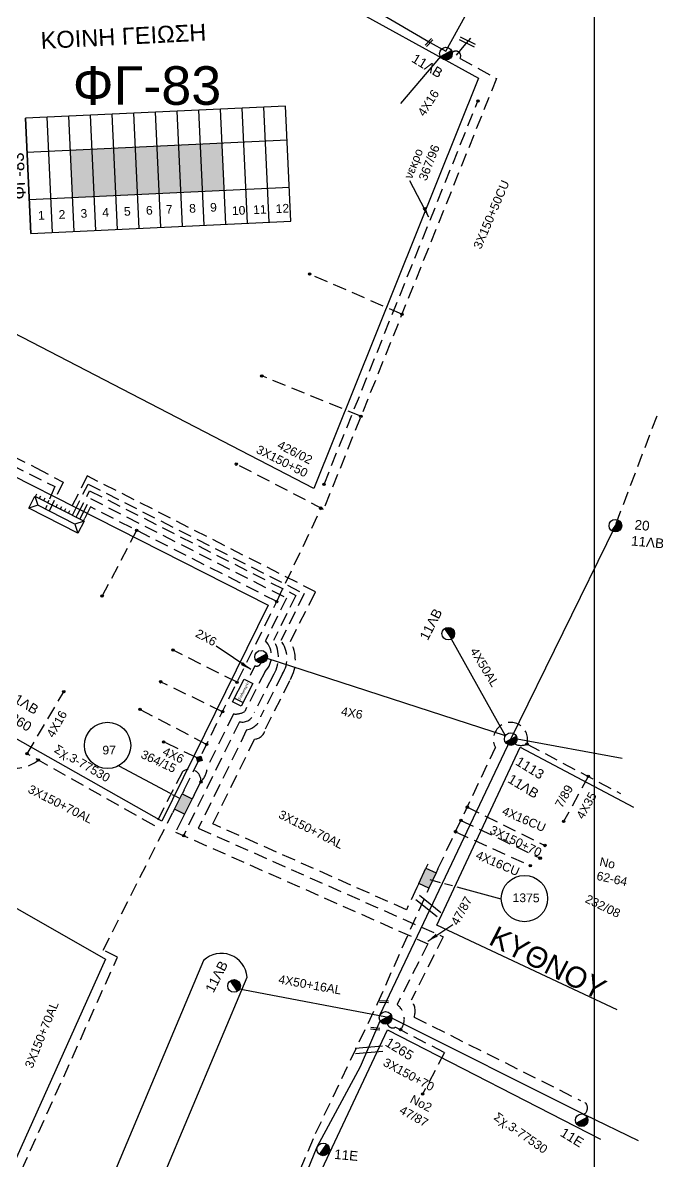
# Model space of a CAD drawing. Header units: millimetres. Extents: x 2662 to 4998, y 438 to 1235.
# Drawn here: x 4849.2 to 4909.2, y 909.9 to 1016.6 of the extents above; entities that cross this region are included whole.
import ezdxf
from ezdxf.enums import TextEntityAlignment as Align

# ---------------------------------------------------------------- set-up
doc = ezdxf.new("R2010")
doc.units = ezdxf.units.MM
doc.linetypes.add('DASHED', pattern=[19.05, 12.7, -6.35])
for name, color, linetype in [('Link Box 4 Διευθύνσεων', 7, 'Continuous'), ('Άγνωστα', 7, 'Continuous'), ('Ασφαλειοκιβώτια Χ.Τ 12 αναχωρήσεων', 7, 'Continuous'), ('Γυμνά εναέρια ΧΤ και ΦΟΠ (3Φ)   4x50+16AL', 7, 'Continuous'), ('Εναέρια παροχή ΧΤ 4x16', 7, 'SYN_LINE'), ('Επιγραφές - Σχήματα', 7, 'Continuous'), ('Καλώδια ΧΤ   3x150+50CU', 7, 'DASHED'), ('Καλώδια ΧΤ   3x150+70 XLPE', 7, 'DASHED'), ('Καλώδια ΧΤ   3x150+70AL', 7, 'DASHED'), ('Καλώδια ΧΤ   3x150AL+50CU', 7, 'DASHED'), ('Καλώδια ΧΤ   3x150AL+50XLPE', 7, 'DASHED'), ('Καλώδια ΧΤ   4x50AL', 7, 'DASHED'), ('Καλώδια ΧΤ   4x6CU', 7, 'DASHED'), ('Μηχανική τομή', 7, 'Continuous'), ('Στάση ή Σταθμαρχείο', 7, 'Continuous'), ('Στύλος ΦΜ', 7, 'Continuous'), ('Στύλος ΦΜ @ 1', 7, 'Continuous'), ('Συνδέσεις', 7, 'Continuous'), ('Συνεστραμμενα ΧΤ  4Χ120+25 Al', 7, 'Continuous'), ('Τομή', 7, 'Continuous'), ('Υποσταθμός πόλεως', 7, 'Continuous'), ('Υπόβαθρο ΔΕΗ', 7, 'Continuous'), ('Υπόγεια καλώδια Παροχών ΧΤ   4x16CU', 7, 'DASHED'), ('Υπόγεια καλώδια Παροχών ΧΤ   4x6', 7, 'DASHED'), ('Υπόγειο καλώδιο Μέσης Τάσης 20KV', 7, 'Continuous')]:
    doc.layers.add(name, color=color, linetype=linetype)
doc.styles.add('arial', font='ARIAL.TTF')
doc.styles.get("Standard").update_dxf_attribs({"font": 'ARIAL.TTF'})
doc.linetypes.add('SYN_LINE', pattern='A,0.5,-0.0001,["/\\/\\/\\/",Standard,S=0.1,R=0,X=0,Y=-0.05],-0.25', length=0.7501)
doc.dimstyles.new('ISO-25', dxfattribs={"dimtxt": 2.5, "dimasz": 2.5, "dimexe": 1.25, "dimexo": 0.625, "dimtad": 1, "dimtxsty": 'Standard', "dimcen": 2.5, "dimadec": 0, "dimazin": 0, "dimtfac": 1, "dimtmove": 0, "dimatfit": 3, "dimfxl": 1, "dimarcsym": 0})

# ---------------------------------------------------------------- blocks, each defined once
blk = doc.blocks.new('ΤΟΜΗ')
at = {"layer": 'Τομή', "ltscale": 40}
for p, q in [((-5.68, 0), (5.68, 0)), ((5.68, -2.33), (-5.68, -2.33))]:
    blk.add_line(p, q, dxfattribs=at)
blk = doc.blocks.new('ΜΗΧΑΝΙΚΗ ΤΟΜΗ')
at = {"layer": 'Μηχανική τομή', "ltscale": 40}
for p, q in [((-1.89, 0.78), (1.89, 0.78)), ((1.89, 0), (-1.89, 0))]:
    blk.add_line(p, q, dxfattribs=at)
blk = doc.blocks.new('ΥΠΑΡΧΩΝ ΤΣΙΜΕΝΤΕΝΙΟΣ ΣΤΥΛΟΣ')
at = {"layer": 'Στύλος ΦΜ'}
blk.add_hatch(color=7, dxfattribs=at).paths.add_polyline_path([(-1.29, -2.28, 0.574793), (2.62, 0, 0.268822), (1.3, 2.27)])
at = {"layer": 'Στύλος ΦΜ', "color": 7}
blk.add_line((-1.29, -2.28), (1.3, 2.27), dxfattribs=at)
blk.add_circle((0, 0), 2.62, dxfattribs=at)
at = {"layer": 'Στύλος ΦΜ', "flags": 4}
for tag, p in [('ΑΡΙΘΜΟΣ', (-4.68, 8.05)), ('ΤΥΠΟΣ', (-4.91, 3.03))]:
    blk.add_attdef(tag, p, '', height=4, dxfattribs=at)
blk = doc.blocks.new('LINK BOX 4 ΑΝΑΧΩΡΗΣΕΩΝ')
at = {"layer": 'Link Box 4 Διευθύνσεων', "ltscale": 40}
blk.add_hatch(color=256, dxfattribs=at).paths.add_polyline_path([(-3.54, 0), (-3.54, -4.67), (3.54, -4.67), (3.54, 0)])
for p, q in [((-3.54, 0), (-5.33, 0)), ((5.33, 0), (3.54, 0)), ((-3.54, -4.67), (-5.33, -4.67)), ((5.33, -4.67), (3.54, -4.67))]:
    blk.add_line(p, q, dxfattribs=at)
blk.add_lwpolyline([(-3.54, -4.67), (-3.54, 0), (3.54, 0), (3.54, -4.67)], close=True, dxfattribs=at)
blk = doc.blocks.new('_ΣΥΝΔΕΣΗ')
at = {"layer": 'Συνδέσεις', "linetype": 'SYN_LINE', "ltscale": 40}
blk.add_hatch(color=256, dxfattribs=at).paths.add_polyline_path([(0.5, -0.01, 1), (-0.5, -0.01, 1)])
at = {"layer": 'Συνδέσεις'}
blk.add_circle((0, -0.01), 0.5, dxfattribs=at)
blk = doc.blocks.new('ΑΣΦΑΛΕΙΟΚΙΒΩΤΙΟ ΥΠΟΣΤΑΘΜΟΥ 12 ΑΝΑΧΩΡΗΣΕΩΝ')
at = {"layer": 'Ασφαλειοκιβώτια Χ.Τ 12 αναχωρήσεων', "ltscale": 40}
for p, q in [((-23.91, 54), (23.91, 54)), ((-9.83, 54), (-9.83, -54)), ((9.83, 54), (9.83, -54)), ((-23.91, 45), (23.91, 45)), ((-23.91, 36), (23.91, 36)), ((-23.91, 27), (23.91, 27)), ((-23.91, 18), (23.91, 18)), ((-23.91, 9), (23.91, 9)), ((-23.91, 0), (23.91, 0)), ((-23.91, -9), (23.91, -9)), ((-23.91, -18), (23.91, -18)), ((-23.91, -27), (23.91, -27)), ((-23.91, -36), (23.91, -36)), ((-23.91, -45), (23.91, -45))]:
    blk.add_line(p, q, dxfattribs=at)
at = {"layer": 'Ασφαλειοκιβώτια Χ.Τ 12 αναχωρήσεων'}
blk.add_lwpolyline([(-23.91, -54), (23.91, -54), (23.91, 54), (-23.91, 54)], close=True, dxfattribs=at)
for s, p in [('1', (-18.44, 50.66)), ('2', (-18.44, 42.09)), ('3', (-18.44, 33.02)), ('4', (-18.44, 23.99)), ('5', (-18.44, 14.98)), ('6', (-18.44, 5.85)), ('7', (-18.44, -2.39)), ('8', (-18.44, -12.08)), ('9', (-18.44, -20.77)), ('10', (-20.24, -29.74)), ('11', (-20.24, -38.54)), ('12', (-20.24, -47.91))]:
    blk.add_text(s, height=3.6, rotation=270, dxfattribs=at).set_placement(p)
at = {"layer": 'Ασφαλειοκιβώτια Χ.Τ 12 αναχωρήσεων', "ltscale": 40}
for tag, height, p in [('ΟΝΟΜΑ', 5, (0.11, 57.89)), ('ΚΕΙΜΕΝΟ 1', 2, (17.33, 49.23)), ('ΚΕΙΜΕΝΟ 2', 2, (17.33, 40.53)), ('ΚΕΙΜΕΝΟ 3', 2, (17.33, 31.39)), ('ΚΕΙΜΕΝΟ 4', 2, (17.33, 22.41)), ('ΚΕΙΜΕΝΟ 5', 2, (17.33, 13.57)), ('ΚΕΙΜΕΝΟ 6', 2, (17.33, 4.65)), ('ΚΕΙΜΕΝΟ 7', 2, (17.33, -4.42)), ('ΚΕΙΜΕΝΟ 8', 2, (17.33, -13.15)), ('ΚΕΙΜΕΝΟ 9', 2, (17.33, -22.28)), ('ΚΕΙΜΕΝΟ 10', 2, (17.33, -31.5)), ('ΚΕΙΜΕΝΟ 11', 2, (17.33, -40.57)), ('ΚΕΙΜΕΝΟ 12', 2, (17.33, -49.5)), ('ΣΧ', 2, (0.17, -56.08))]:
    blk.add_attdef(tag, text='', height=height, dxfattribs=at).set_placement(p, align=Align.MIDDLE_CENTER)
blk = doc.blocks.new('ΥΠΟΣΤΑΘΜΟΣ ΠΟΛΕΩΣ 13 ΑΝΑΧΩΡΗΣΕΩΝ')
at = {"layer": 'Υποσταθμός πόλεως', "ltscale": 40}
for p, q in [((-11.12, -2.82), (-11.12, -4)), ((-9.53, -2.82), (-9.53, -4)), ((-7.77, -2.82), (-7.77, -4)), ((-5.99, -2.82), (-5.99, -4)), ((-4.14, -2.82), (-4.14, -4)), ((-2.3, -2.82), (-2.3, -4)), ((-0.43, -2.82), (-0.43, -4)), ((1.54, -2.82), (1.54, -4)), ((3.43, -2.82), (3.43, -4)), ((5.39, -2.82), (5.39, -4)), ((7.32, -2.82), (7.32, -4)), ((9.32, -2.82), (9.32, -4)), ((11.11, -2.82), (11.11, -4))]:
    blk.add_line(p, q, dxfattribs=at)
blk.add_lwpolyline([(-11.43, 2.82), (11.43, 2.82), (11.43, -2.82), (-11.43, -2.82)], close=True, dxfattribs=at)
for points in [[(-8.62, 0), (-11.43, 2.82)], [(-11.43, -2.82), (-8.62, 0)], [(-8.62, 0), (8.62, 0)], [(8.62, 0), (11.43, 2.82)], [(11.43, -2.82), (8.62, 0)]]:
    blk.add_lwpolyline(points, dxfattribs=at)
at = {"layer": 'Υποσταθμός πόλεως', "linetype": 'SYN_LINE', "ltscale": 40, "flags": 1}
for tag, p in [('ΜΕΤΑΣΧΗΜΑΤΙΣΜΟΣ', (12.22, 1.68)), ('ΙΣΧΥΣ', (12.2, -1.11)), ('ΑΡΙΘΜΟΣ', (12.32, -3.83))]:
    blk.add_attdef(tag, p, '', height=1.8, dxfattribs=at)
blk = doc.blocks.new('ΣΤΑΣΗ - ΣΤΑΘΜΑΡΧΕΙΟ')
at = {"layer": 'Στάση ή Σταθμαρχείο', "ltscale": 40}
blk.add_line((-6.96, 3.61), (-6.96, -3.34), dxfattribs=at)
blk.add_lwpolyline([(-10.05, 3.61), (8.37, 3.61), (8.37, -3.34), (-10.05, -3.34)], close=True, dxfattribs=at)
blk.add_attdef('ΣΤΑΣΗ-ΣΤΑΘΜΑΡΧΕΙΟ', text='', height=1.76, dxfattribs=at).set_placement((-6.36, 1.06), align=Align.TOP_LEFT)
blk = doc.blocks.new('τομή_')
at = {"layer": 'Επιγραφές - Σχήματα'}
for p, q in [((-1.29, -0.22), (0.13, 0.75)), ((-1.08, -0.46), (0.34, 0.51)), ((-0.66, 0.62), (-0.29, -0.37))]:
    blk.add_line(p, q, dxfattribs=at)
blk = doc.blocks.new('TSONTA XT1')
at = {"ltscale": 40}
h = blk.add_hatch(color=256, dxfattribs=at)
h.dxf.hatch_style = 1
h.paths.add_polyline_path([(595.96, 2487.66), (597.07, 2488.77), (595.96, 2489.87), (594.85, 2488.77)])
blk.add_lwpolyline([(594.85, 2488.77), (595.96, 2489.87), (597.07, 2488.77), (595.96, 2487.66)], close=True, dxfattribs=at)

msp = doc.modelspace()

# ---------------------------------------------------------------- hatches: boundary and pattern name
at = {"layer": 'Ασφαλειοκιβώτια Χ.Τ 12 αναχωρήσεων'}
h = msp.add_hatch(color=173, dxfattribs=at)
h.dxf.hatch_style = 1
h.paths.add_polyline_path([(4861.82, 1005.06), (4862.03, 1000.62), (4864.06, 1000.72), (4863.85, 1005.15)])
h = msp.add_hatch(color=85, dxfattribs=at)
h.dxf.hatch_style = 1
h.paths.add_polyline_path([(4863.85, 1005.15), (4864.06, 1000.72), (4866.09, 1000.81), (4865.88, 1005.25)])
h = msp.add_hatch(color=151, dxfattribs=at)
h.dxf.hatch_style = 1
h.paths.add_polyline_path([(4865.88, 1005.25), (4866.09, 1000.81), (4868.12, 1000.91), (4867.91, 1005.35)])
h = msp.add_hatch(color=2, dxfattribs=at)
h.dxf.hatch_style = 1
h.paths.add_polyline_path([(4853.69, 1004.68), (4853.9, 1000.24), (4855.93, 1000.34), (4855.72, 1004.77)])
h = msp.add_hatch(color=30, dxfattribs=at)
h.dxf.hatch_style = 1
h.paths.add_polyline_path([(4855.72, 1004.77), (4855.93, 1000.34), (4857.96, 1000.43), (4857.75, 1004.87)])
h = msp.add_hatch(color=62, dxfattribs=at)
h.dxf.hatch_style = 1
h.paths.add_polyline_path([(4857.75, 1004.87), (4857.96, 1000.43), (4859.99, 1000.53), (4859.79, 1004.96)])
h = msp.add_hatch(color=6, dxfattribs=at)
h.dxf.hatch_style = 1
h.paths.add_polyline_path([(4859.79, 1004.96), (4859.99, 1000.53), (4862.03, 1000.62), (4861.82, 1005.06)])

# ---------------------------------------------------------------- linework, layer by layer
at = {"layer": 'Άγνωστα', "color": 5, "linetype": 'SYN_LINE', "ltscale": 10}
msp.add_lwpolyline([(4888.88, 1013.96), (4894.32, 1023.84), (4896.13, 1027.14)], dxfattribs=at)
at = {"layer": 'Άγνωστα', "color": 2, "linetype": 'DASHED', "ltscale": 0.1}
for points in [[(4859.9, 969.04), (4856.67, 962.89)], [(4869.31, 954.8), (4863.32, 957.82)], [(4867.95, 952.04), (4862.15, 954.85)], [(4866.46, 948.98), (4860.22, 952.26)]]:
    msp.add_lwpolyline(points, dxfattribs=at)
at = {"layer": 'Άγνωστα', "color": 6}
msp.add_lwpolyline([(4882.73, 923.66), (4894.96, 949.48), (4904.76, 969.48)], dxfattribs=at)
at = {"layer": 'Άγνωστα', "color": 6, "linetype": 'DASHED', "ltscale": 0.08}
msp.add_lwpolyline([(4871.53, 956.6, -0.452599), (4870.98, 956.35), (4870.31, 955)], format="xyb", dxfattribs=at)
at = {"layer": 'Άγνωστα', "color": 173}
msp.add_lwpolyline([(4895.55, 949.49), (4905.39, 947.7)], dxfattribs=at)
at = {"layer": 'Άγνωστα', "color": 173, "linetype": 'DASHED', "ltscale": 0.1}
msp.add_lwpolyline([(4902.22, 945.98), (4899.91, 941.76)], dxfattribs=at)
at = {"layer": 'Άγνωστα', "color": 27}
msp.add_lwpolyline([(4866.5, 886.22), (4867.47, 888.88), (4871.66, 898.64), (4876.83, 911.25), (4880.87, 918.78), (4882.71, 923.06)], dxfattribs=at)
at = {"layer": 'Γυμνά εναέρια ΧΤ και ΦΟΠ (3Φ)   4x50+16AL', "color": 62, "ltscale": 40}
msp.add_lwpolyline([(4906.91, 911.81), (4901.91, 914.26), (4883.82, 923.33), (4883.82, 923.33), (4883.82, 923.33), (4869.35, 926.08)], dxfattribs=at)
at = {"layer": 'Εναέρια παροχή ΧΤ 4x16', "color": 6, "linetype": 'SYN_LINE', "ltscale": 8}
msp.add_lwpolyline([(4888.36, 1013.44), (4884.61, 1009.04)], dxfattribs=at)
at = {"layer": 'Επιγραφές - Σχήματα'}
for points in [[(4902.79, 717.58), (4902.79, 1215.67)], [(4858.22, 946.98), (4863.03, 944.41)], [(4863.22, 944.3), (4863.37, 944.23)], [(4863.51, 944.15), (4863.95, 943.91)], [(4888.38, 936.02), (4887.4, 936.28)], [(4889.5, 935.71), (4888.74, 935.92)], [(4894.07, 934.49), (4889.93, 935.6)]]:
    msp.add_lwpolyline(points, dxfattribs=at)
for centre in [(4857.18, 948.89), (4896.24, 934.53)]:
    msp.add_circle(centre, 2.17, dxfattribs=at)
at = {"layer": 'Καλώδια ΧΤ   3x150+50CU', "color": 6, "linetype": 'DASHED', "ltscale": 0.1}
msp.add_lwpolyline([(4904.83, 969.67), (4908.74, 979.96)], dxfattribs=at)
at = {"layer": 'Καλώδια ΧΤ   3x150+70 XLPE', "color": 173, "ltscale": 0.1}
msp.add_lwpolyline([(4890.29, 941.86), (4897.71, 938.32)], dxfattribs=at)
at = {"layer": 'Καλώδια ΧΤ   3x150+70AL', "color": 30, "linetype": 'DASHED', "ltscale": 0.1}
for points in [[(4865.29, 944.23), (4865.92, 945.48, 0.659323), (4864.19, 946.42), (4861.6, 941.34), (4861.54, 941.37), (4849.64, 948.11)], [(4844.44, 896.07), (4844.84, 896.96, 0.209238), (4844.47, 898.72), (4858.11, 929.04), (4856.78, 929.71), (4863.27, 942.56)]]:
    msp.add_lwpolyline(points, format="xyb", dxfattribs=at)
at = {"layer": 'Καλώδια ΧΤ   3x150+70AL', "color": 6, "linetype": 'DASHED', "ltscale": 0.1}
for points in [[(4864.21, 942.08), (4863.55, 940.77), (4887.19, 930.3), (4884.3, 924.59, -0.428987), (4884.63, 922.24)], [(4883.4, 922.78, 0.492971), (4884.16, 922.48), (4888.75, 920.11), (4886.75, 916.32)]]:
    msp.add_lwpolyline(points, format="xyb", dxfattribs=at)
at = {"layer": 'Καλώδια ΧΤ   3x150+70AL', "color": 133, "ltscale": 0.1}
msp.add_lwpolyline([(4865.5, 885.12), (4864.98, 885.28, -0.969353), (4865.66, 887.78, 0.341384), (4866.3, 888.07), (4876.67, 912.5), (4882.47, 924.69), (4887.15, 935.2), (4887.15, 935.2), (4887.15, 935.2), (4887.15, 935.2), (4887.15, 935.2)], format="xyb", dxfattribs=at)
at = {"layer": 'Καλώδια ΧΤ   3x150+70AL', "color": 30, "linetype": 'DASHED', "ltscale": 0.1}
msp.add_arc((4848.55, 950.14), 3.39, 194.2744, 309.1042, dxfattribs=at)
at = {"layer": 'Καλώδια ΧΤ   3x150AL+50CU', "color": 2, "linetype": 'DASHED', "ltscale": 0.1}
msp.add_lwpolyline([(4889.47, 1013.81, -0.916407), (4890.2, 1013.27), (4893.62, 1011.39), (4877.42, 971.01), (4869.24, 975.25)], format="xyb", dxfattribs=at)
at = {"layer": 'Καλώδια ΧΤ   3x150AL+50CU', "linetype": 'DASHED', "ltscale": 0.1}
msp.add_lwpolyline([(4877.46, 973.35), (4891.88, 1009.29)], dxfattribs=at)
at = {"layer": 'Καλώδια ΧΤ   3x150AL+50CU', "color": 151, "linetype": 'DASHED', "ltscale": 0.1}
msp.add_lwpolyline([(4820.81, 964.45, -0.598549), (4820.14, 964.9), (4806.61, 972.57), (4806.61, 972.57), (4815.81, 991.5), (4852.23, 973.14), (4851.33, 971.01)], format="xyb", dxfattribs=at)
at = {"layer": 'Καλώδια ΧΤ   3x150AL+50CU', "color": 173, "linetype": 'DASHED', "ltscale": 0.1}
msp.add_lwpolyline([(4876.66, 963.28), (4855.28, 974.14), (4855.28, 974.14), (4853.64, 970.91)], dxfattribs=at)
at = {"layer": 'Καλώδια ΧΤ   3x150AL+50CU', "color": 62, "linetype": 'DASHED', "ltscale": 0.1}
msp.add_lwpolyline([(4854.01, 970.72), (4855.36, 973.38), (4875.59, 963.11), (4873.42, 958.71, -0.323016), (4873.56, 955.58), (4871.55, 951.62, -0.313722), (4870.21, 950.34), (4865.68, 941.12), (4888.63, 930.95), (4885.62, 925, -0.273801), (4885.9, 923.42), (4901.49, 915.61, -0.721507), (4901.82, 914.31)], format="xyb", dxfattribs=at)
at = {"layer": 'Καλώδια ΧΤ   3x150AL+50CU', "color": 6, "linetype": 'DASHED', "ltscale": 0.1}
msp.add_lwpolyline([(4854.37, 970.53), (4855.5, 972.76), (4874.82, 962.95), (4872.74, 958.73, -0.296518), (4872.66, 955.39), (4870.92, 951.96, -0.404942), (4869.54, 951.1), (4864.3, 940.44)], format="xyb", dxfattribs=at)
at = {"layer": 'Καλώδια ΧΤ   3x150AL+50CU', "color": 30, "linetype": 'DASHED', "ltscale": 0.1}
msp.add_lwpolyline([(4854.72, 970.35), (4855.57, 972.03), (4873.94, 962.7), (4871.97, 958.69, -0.411472), (4871.94, 955.82), (4870.03, 952.07, -0.175614), (4868.97, 951.84), (4866.53, 946.86, -0.183005), (4865.92, 945.48)], format="xyb", dxfattribs=at)
at = {"layer": 'Καλώδια ΧΤ   3x150AL+50CU', "color": 2, "linetype": 'DASHED', "ltscale": 0.1}
for points in [[(4864.35, 944.71), (4873.03, 962.37), (4855.58, 971.24), (4855.04, 970.19)], [(4873.03, 962.37), (4877.21, 971.12)]]:
    msp.add_lwpolyline(points, dxfattribs=at)
at = {"layer": 'Καλώδια ΧΤ   3x150AL+50CU', "color": 173, "linetype": 'DASHED', "ltscale": 0.1}
for points in [[(4886.16, 935.57), (4885.19, 933.48), (4885.19, 933.48), (4867.05, 941.53), (4870.96, 949.48, 0.361127), (4871.97, 950.43), (4874.32, 955.06, 0.259113), (4874.31, 958.64), (4876.59, 963.13), (4876.66, 963.28), (4876.66, 963.28)], [(4888.13, 937.31), (4893.52, 948.68, -1.474285), (4896.48, 949.01)], [(4895.33, 949.02, 0.223291), (4896.48, 949.01), (4905.24, 944.38)]]:
    msp.add_lwpolyline(points, format="xyb", dxfattribs=at)
at = {"layer": 'Καλώδια ΧΤ   3x150AL+50XLPE', "color": 85, "ltscale": 0.1}
msp.add_lwpolyline([(4804.06, 993.41), (4803.87, 993.5, -1), (4804.21, 994.19, 0.236139), (4804.76, 994.19), (4806.15, 997.17), (4826.12, 987.01), (4850.49, 974.91), (4853.01, 973.55), (4851.72, 970.84)], format="xyb", dxfattribs=at)
at = {"layer": 'Καλώδια ΧΤ   4x50AL', "color": 173, "linetype": 'Continuous', "ltscale": 0.1}
msp.add_lwpolyline([(4894.46, 949.79), (4889.39, 958.85)], dxfattribs=at)
at = {"layer": 'Καλώδια ΧΤ   4x6CU', "color": 6, "linetype": 'SYN_LINE', "ltscale": 10}
msp.add_lwpolyline([(4894.46, 949.79), (4872.05, 957.05, 0.056366), (4872.05, 957.05, 0.056366)], format="xyb", dxfattribs=at)
at = {"layer": 'Καλώδια ΧΤ   4x6CU', "color": 2, "linetype": 'DASHED', "ltscale": 0.1}
msp.add_lwpolyline([(4865.5, 947.75), (4862.43, 949.21)], dxfattribs=at)
at = {"layer": 'Συνεστραμμενα ΧΤ  4Χ120+25 Al', "color": 5, "linetype": 'SYN_LINE', "ltscale": 10}
msp.add_lwpolyline([(4831.78, 1045.9), (4855.36, 1032.96), (4855.36, 1032.96), (4872.51, 1023.51), (4887.42, 1014.76), (4888.88, 1013.96)], dxfattribs=at)
at = {"layer": 'Υπόβαθρο ΔΕΗ'}
for points in [[(4840.71, 1039.62), (4891.94, 1011.41), (4876.52, 972.97), (4838.1, 992.87), (4822.25, 1002.02), (4828.56, 1015.01), (4838.2, 1034.81), (4840.81, 1039.56)], [(4890.56, 1014.46), (4889.84, 1013.59)], [(4807.54, 972.76), (4816.1, 990.53), (4872.22, 962.03), (4862.26, 941.77), (4807.54, 972.76)], [(4799.98, 961.45), (4856.99, 928.85), (4841.49, 894.4), (4819.17, 902.65), (4793.79, 862.96), (4755.47, 880.26), (4799.98, 961.45)], [(4904.91, 924.11), (4888.02, 932.04), (4895.85, 948.71), (4906.45, 943.11)], [(4900.07, 883.48), (4872.33, 898.63), (4883.42, 922.24), (4903.36, 911.98)]]:
    msp.add_lwpolyline(points, dxfattribs=at)
msp.add_lwpolyline([(4846.34, 870.37), (4870.25, 927.18, 0.630322), (4866.17, 928.73), (4842.27, 871.96)], format="xyb", dxfattribs=at)
at = {"layer": 'Υπόγεια καλώδια Παροχών ΧΤ   4x16CU', "color": 30, "linetype": 'DASHED', "ltscale": 0.1}
msp.add_lwpolyline([(4849.64, 948.11), (4853.08, 953.92)], dxfattribs=at)
at = {"layer": 'Υπόγεια καλώδια Παροχών ΧΤ   4x16CU', "color": 173, "ltscale": 0.1}
for points in [[(4890.83, 943.12), (4898.15, 939.5)], [(4889.78, 940.79), (4896.78, 937.61)]]:
    msp.add_lwpolyline(points, dxfattribs=at)
at = {"layer": 'Υπόγειο καλώδιο Μέσης Τάσης 20KV', "color": 2, "linetype": 'DASHED', "ltscale": 0.1}
for points in [[(4884.76, 989.3), (4876.11, 993.06)], [(4880.91, 979.73), (4871.63, 983.51)]]:
    msp.add_lwpolyline(points, dxfattribs=at)

# ---------------------------------------------------------------- block references
at = {"layer": 'Link Box 4 Διευθύνσεων', "xscale": 0.2259914949150554, "yscale": 0.2259914949150554, "zscale": 0.2259914949150554}
for p, rotation in [((4863.81, 943.63), 63.22208368395232), ((4886.67, 936.67), 65.04598494502326)]:
    msp.add_blockref('LINK BOX 4 ΑΝΑΧΩΡΗΣΕΩΝ', p, dxfattribs=dict(at, rotation=rotation))
at = {"layer": 'Ασφαλειοκιβώτια Χ.Τ 12 αναχωρήσεων', "xscale": 0.2259914949150553, "yscale": 0.2259914949150553, "zscale": 0.2259914949150553, "rotation": 92.6867553981771}
msp.add_blockref('ΑΣΦΑΛΕΙΟΚΙΒΩΤΙΟ ΥΠΟΣΤΑΘΜΟΥ 12 ΑΝΑΧΩΡΗΣΕΩΝ', (4861.92, 1002.84), dxfattribs=at).add_auto_attribs({'ΟΝΟΜΑ': 'ΦΓ-83'})
at = {"layer": 'Επιγραφές - Σχήματα', "xscale": 0.903965979660222, "yscale": 0.903965979660222, "zscale": 0.903965979660222, "rotation": 299.7579530802306}
msp.add_blockref('τομή_', (4890.98, 1014.39), dxfattribs=at)
at = {"layer": 'Μηχανική τομή', "xscale": 0.2259914949150554, "yscale": 0.2259914949150554, "zscale": 0.2259914949150554}
for p, rotation in [((4887.36, 1014.7), 45.55630448887703), ((4883.08, 924.96), 177.4897224942168), ((4882.27, 922.43), 173.7396299263167)]:
    msp.add_blockref('ΜΗΧΑΝΙΚΗ ΤΟΜΗ', p, dxfattribs=dict(at, rotation=rotation))
at = {"layer": 'Στάση ή Σταθμαρχείο', "xscale": 0.1299116067932517, "yscale": 0.1299116067932517, "zscale": 0.1299116067932517, "rotation": 63.10264653331491}
msp.add_blockref('ΣΤΑΣΗ - ΣΤΑΘΜΑΡΧΕΙΟ', (4869.9, 953.91), dxfattribs=at).add_auto_attribs({'ΣΤΑΣΗ-ΣΤΑΘΜΑΡΧΕΙΟ': 'Σταθμαρχείο'})
at = {"layer": 'Στύλος ΦΜ @ 1', "ltscale": 40}
ref = msp.add_blockref('ΥΠΑΡΧΩΝ ΤΣΙΜΕΝΤΕΝΙΟΣ ΣΤΥΛΟΣ', (4888.88, 1013.73), dxfattribs=dict(at, xscale=0.2259914949150554, yscale=0.2259914949150554, zscale=0.2259914949150554, rotation=328.5155825786242))
ref.add_attrib('ΤΥΠΟΣ', '11ΛΒ', (4885.58, 1013.01), dxfattribs={"layer": 'Στύλος ΦΜ', "height": 0.904, "rotation": 328.5156, "flags": 4})
ref = msp.add_blockref('ΥΠΑΡΧΩΝ ΤΣΙΜΕΝΤΕΝΙΟΣ ΣΤΥΛΟΣ', (4904.76, 969.48), dxfattribs=dict(at, xscale=0.2259914949150554, yscale=0.2259914949150554, zscale=0.2259914949150554, rotation=354.7589178668923))
ref.add_attrib('ΤΥΠΟΣ', '20', (4906.52, 969.13), dxfattribs={"layer": 'Στύλος ΦΜ', "height": 0.904, "rotation": 354.7589, "flags": 4})
ref.add_attrib('ΑΡΙΘΜΟΣ', '11ΛB', (4906.2, 967.63), dxfattribs={"layer": 'Στύλος ΦΜ', "height": 0.904, "rotation": 354.7589, "flags": 4})
ref = msp.add_blockref('ΥΠΑΡΧΩΝ ΤΣΙΜΕΝΤΕΝΙΟΣ ΣΤΥΛΟΣ', (4889.1, 959.36), dxfattribs=dict(at, xscale=0.2259914949150555, yscale=0.2259914949150555, zscale=0.2259914949150555, rotation=63.27059200014207))
ref.add_attrib('ΑΡΙΘΜΟΣ', '11ΛB', (4887.18, 958.65), dxfattribs={"layer": 'Στύλος ΦΜ', "height": 0.904, "rotation": 63.2706, "flags": 4})
at = {"layer": 'Στύλος ΦΜ @ 1', "ltscale": 40, "xscale": 0.2259914949150554, "yscale": 0.2259914949150554, "zscale": 0.2259914949150554, "rotation": 328.5155825786242}
msp.add_blockref('ΥΠΑΡΧΩΝ ΤΣΙΜΕΝΤΕΝΙΟΣ ΣΤΥΛΟΣ', (4871.56, 957.19), dxfattribs=at)
at = {"layer": 'Στύλος ΦΜ @ 1', "ltscale": 40}
ref = msp.add_blockref('ΥΠΑΡΧΩΝ ΤΣΙΜΕΝΤΕΝΙΟΣ ΣΤΥΛΟΣ', (4847.09, 949.35), dxfattribs=dict(at, xscale=0.2259914949150554, yscale=0.2259914949150554, zscale=0.2259914949150554, rotation=328.5155825786242))
ref.add_attrib('ΤΥΠΟΣ', '11ΛB', (4847.72, 953.35), dxfattribs={"layer": 'Στύλος ΦΜ', "height": 0.904, "rotation": 328.5156, "flags": 4})
ref.add_attrib('ΑΡΙΘΜΟΣ', '1260', (4847.31, 951.61), dxfattribs={"layer": 'Στύλος ΦΜ', "height": 0.904, "rotation": 328.5156, "flags": 4})
ref = msp.add_blockref('ΥΠΑΡΧΩΝ ΤΣΙΜΕΝΤΕΝΙΟΣ ΣΤΥΛΟΣ', (4894.96, 949.48), dxfattribs=dict(at, xscale=0.2259914949150554, yscale=0.2259914949150554, zscale=0.2259914949150554, rotation=328.5155825786242))
ref.add_attrib('ΤΥΠΟΣ', '1113', (4895.32, 947.13), dxfattribs={"layer": 'Στύλος ΦΜ', "height": 0.904, "rotation": 328.5156, "flags": 4})
ref.add_attrib('ΑΡΙΘΜΟΣ', '11ΛB', (4894.59, 945.48), dxfattribs={"layer": 'Στύλος ΦΜ', "height": 0.904, "rotation": 328.5156, "flags": 4})
ref = msp.add_blockref('ΥΠΑΡΧΩΝ ΤΣΙΜΕΝΤΕΝΙΟΣ ΣΤΥΛΟΣ', (4869.03, 926.34), dxfattribs=dict(at, xscale=0.2259914949150555, yscale=0.2259914949150555, zscale=0.2259914949150555, rotation=63.27059200014207))
ref.add_attrib('ΑΡΙΘΜΟΣ', '11ΛB', (4867.1, 925.63), dxfattribs={"layer": 'Στύλος ΦΜ', "height": 0.904, "rotation": 63.2706, "flags": 4})
ref = msp.add_blockref('ΥΠΑΡΧΩΝ ΤΣΙΜΕΝΤΕΝΙΟΣ ΣΤΥΛΟΣ', (4883.23, 923.35), dxfattribs=dict(at, xscale=0.2259914949150554, yscale=0.2259914949150554, zscale=0.2259914949150554, rotation=328.5155825786242))
ref.add_attrib('ΤΥΠΟΣ', '1265', (4883.1, 920.79), dxfattribs={"layer": 'Στύλος ΦΜ', "height": 0.904, "rotation": 328.5156, "flags": 4})
ref = msp.add_blockref('ΥΠΑΡΧΩΝ ΤΣΙΜΕΝΤΕΝΙΟΣ ΣΤΥΛΟΣ', (4901.6, 913.76), dxfattribs=dict(at, xscale=0.2259914949150554, yscale=0.2259914949150554, zscale=0.2259914949150554, rotation=328.5155825786242))
ref.add_attrib('ΤΥΠΟΣ', '11E', (4899.51, 912.34), dxfattribs={"layer": 'Στύλος ΦΜ', "height": 0.904, "rotation": 328.5156, "flags": 4})
ref = msp.add_blockref('ΥΠΑΡΧΩΝ ΤΣΙΜΕΝΤΕΝΙΟΣ ΣΤΥΛΟΣ', (4877.38, 911.02), dxfattribs=dict(at, xscale=0.2259914949150554, yscale=0.2259914949150554, zscale=0.2259914949150554, rotation=354.7589178668923))
ref.add_attrib('ΑΡΙΘΜΟΣ', '11E', (4878.38, 910.14), dxfattribs={"layer": 'Στύλος ΦΜ', "height": 0.904, "rotation": 354.7589, "flags": 4})
at = {"layer": 'Συνδέσεις', "xscale": 0.2259914949150555, "yscale": 0.2259914949150555, "zscale": 0.2259914949150555}
for p in [(4891.88, 1009.29), (4876.11, 993.06), (4884.76, 989.3), (4871.63, 983.51), (4880.91, 979.73), (4869.24, 975.25), (4877.46, 973.35), (4877.16, 971.12), (4859.9, 969.04), (4856.67, 962.89), (4873.03, 962.37), (4863.32, 957.82), (4853.08, 953.92), (4862.15, 954.85), (4869.31, 954.8), (4860.22, 952.26), (4867.95, 952.04), (4862.43, 949.21), (4866.46, 948.98), (4896.48, 949.01), (4849.64, 948.11), (4850.69, 947.51), (4865.94, 945.47), (4902.22, 945.98), (4890.89, 943.1), (4890.29, 941.86), (4899.91, 941.77), (4864.32, 940.43), (4889.78, 940.79), (4898.15, 939.51), (4897.71, 938.32), (4896.78, 937.61), (4884.64, 922.26), (4886.69, 916.22)]:
    msp.add_blockref('_ΣΥΝΔΕΣΗ', p, dxfattribs=at)
at = {"layer": 'Συνδέσεις', "xscale": 0.277986247240575, "yscale": 0.277986247240575, "zscale": 0.277986247240575, "rotation": 63.82693588444248}
msp.add_blockref('TSONTA XT1', (5413.61, 493.77), dxfattribs=at)
at = {"layer": 'Τομή'}
for p, xscale, yscale, zscale, rotation in [((4887.4, 934.03), 0.2259914949150554, 0.2259914949150554, 0.2259914949150554, 321.0971611151405), ((4881.69, 920.09), 0.2259914949150553, 0.2259914949150553, 0.2259914949150553, 184.5896683173016)]:
    msp.add_blockref('ΤΟΜΗ', p, dxfattribs=dict(at, xscale=xscale, yscale=yscale, zscale=zscale, rotation=rotation))
at = {"layer": 'Υποσταθμός πόλεως', "xscale": 0.2259914949152478, "yscale": 0.2259914949152478, "zscale": 0.2259914949152478, "rotation": 153.0296833983032}
msp.add_blockref('ΥΠΟΣΤΑΘΜΟΣ ΠΟΛΕΩΣ 13 ΑΝΑΧΩΡΗΣΕΩΝ', (4852.39, 970.52), dxfattribs=at)

# ---------------------------------------------------------------- texts
at = {"ltscale": 40, "insert": (4853.91, 1012.54), "char_height": 3.6159, "width": 19.1112, "attachment_point": 1, "style": 'arial'}
msp.add_mtext('{\\fArial|b0|i0|c204|p34;Ф}Γ-83', dxfattribs=at)
at = {"layer": 'Άγνωστα', "ltscale": 40, "char_height": 0.814, "attachment_point": 1, "style": 'arial'}
for s, insert, width, rotation in [('367/96', (4886.29, 1002.04), 2.6604, 68.5456), ('νεκρο', (4884.93, 1002.2), 2.6604, 68.5456), ('3X150+50', (4871.39, 977.07), 62.5458, 333.1229), ('426/02', (4873.38, 977.51), 2.6715, 332.9687), ('7/89', (4899.05, 943.35), 3.2762, 60.9666), ('4X35', (4901.04, 942.29), 3.2762, 60.9666), ('Νο\\P62-64', (4903.39, 938.42), 2.6715, 347.8777), ('47/87', (4889.29, 932.34), 3.2762, 60.9666), ('232/08', (4902.2, 934.95), 4.153, 334.1215), ('3X150+70', (4883.3, 919.64), 5.111, 331.6199), ('Νο2', (4885.81, 916.18), 2.6715, 332.922), ('47/87', (4884.84, 915.17), 3.2762, 330.9666)]:
    msp.add_mtext(s, dxfattribs=dict(at, insert=insert, width=width, rotation=rotation))
at = {"layer": 'Γυμνά εναέρια ΧΤ και ΦΟΠ (3Φ)   4x50+16AL', "ltscale": 40, "insert": (4873.28, 927.39), "char_height": 0.814, "width": 5.111, "attachment_point": 1, "rotation": 349.8139, "style": 'arial'}
msp.add_mtext('4X50+16AL', dxfattribs=at)
at = {"layer": 'Εναέρια παροχή ΧΤ 4x16', "ltscale": 40, "char_height": 0.814, "attachment_point": 1, "style": 'arial'}
for insert, width, rotation in [((4886.17, 1008.21), 2.6604, 57.2264), ((4851.41, 949.94), 62.5458, 60.539)]:
    msp.add_mtext('4X16', dxfattribs=dict(at, insert=insert, width=width, rotation=rotation))
at = {"layer": 'Επιγραφές - Σχήματα', "color": 190, "insert": (4850.87, 1015.74), "char_height": 1.5819, "width": 15.8787, "attachment_point": 1, "rotation": 2.9069}
msp.add_mtext('KOINH ΓΕΙΩΣΗ', dxfattribs=at)
at = {"layer": 'Επιγραφές - Σχήματα', "char_height": 0.814, "width": 7.7372, "attachment_point": 1}
for s, insert, rotation in [('Σχ.3-77530', (4852.51, 949.01), 329.9373), ('97', (4856.7, 948.86), 359.4102), ('1375', (4895.13, 935.02), 359.4102), ('Σχ.3-77530', (4893.76, 914.56), 325.1042)]:
    msp.add_mtext(s, dxfattribs=dict(at, insert=insert, rotation=rotation))
at = {"layer": 'Επιγραφές - Σχήματα', "ltscale": 40, "insert": (4893.66, 932.04), "char_height": 1.8079, "width": 19.1112, "attachment_point": 1, "rotation": 333.0151, "style": 'arial'}
msp.add_mtext('{\\H1.0833x;KYΘNOY}', dxfattribs=at)
at = {"layer": 'Καλώδια ΧΤ   3x150+50CU', "ltscale": 40, "insert": (4891.41, 995.65), "char_height": 0.814, "width": 2.6604, "attachment_point": 1, "rotation": 66.8616, "style": 'arial'}
msp.add_mtext('3X150+50CU', dxfattribs=at)
at = {"layer": 'Καλώδια ΧΤ   3x150+70 XLPE', "ltscale": 40, "insert": (4893.26, 941.43), "char_height": 0.814, "width": 5.8267, "attachment_point": 1, "rotation": 334.1215, "style": 'arial'}
msp.add_mtext('3X150+70', dxfattribs=at)
at = {"layer": 'Καλώδια ΧΤ   3x150+70AL', "ltscale": 40, "char_height": 0.814, "width": 62.5458, "attachment_point": 1, "style": 'arial'}
for insert, rotation in [((4850.01, 945.24), 333.1229), ((4873.48, 942.87), 333.1229), ((4849.39, 918.86), 67.9932)]:
    msp.add_mtext('3X150+70AL', dxfattribs=dict(at, insert=insert, rotation=rotation))
at = {"layer": 'Καλώδια ΧΤ   4x50AL', "ltscale": 40, "insert": (4891.8, 958.16), "char_height": 0.814, "width": 62.5458, "attachment_point": 1, "rotation": 301.3082, "style": 'arial'}
msp.add_mtext('4X50AL', dxfattribs=at)
at = {"layer": 'Υπόγεια καλώδια Παροχών ΧΤ   4x16CU', "ltscale": 40, "char_height": 0.814, "width": 62.5458, "attachment_point": 1, "rotation": 336.8529, "style": 'arial'}
for insert in [(4894.38, 943.19), (4891.92, 939.06)]:
    msp.add_mtext('4X16CU', dxfattribs=dict(at, insert=insert))
at = {"layer": 'Υπόγεια καλώδια Παροχών ΧΤ   4x6', "linetype": 'SYN_LINE', "ltscale": 10, "char_height": 0.814, "width": 62.5458, "attachment_point": 1, "style": 'arial'}
for s, insert, rotation in [('2X6', (4865.72, 959.84), 331.5044), ('4X6', (4879.15, 952.51), 349.9283), ('4X6', (4862.6, 948.77), 335), ('364/15', (4860.56, 948.5), 335)]:
    msp.add_mtext(s, dxfattribs=dict(at, insert=insert, rotation=rotation))

# ---------------------------------------------------------------- leaders
at = {"layer": 'Επιγραφές - Σχήματα', "ltscale": 40}
for points in [[(4887.29, 998.39), (4885.5, 1001.8)], [(4870.59, 956), (4867.35, 958.18)], [(4887.19, 930.55), (4889.52, 932.09)]]:
    msp.add_leader(points, dimstyle='ISO-25', override={"dimasz": 1, "dimtad": 0}, dxfattribs=at)

doc.saveas('drawing.dxf')
